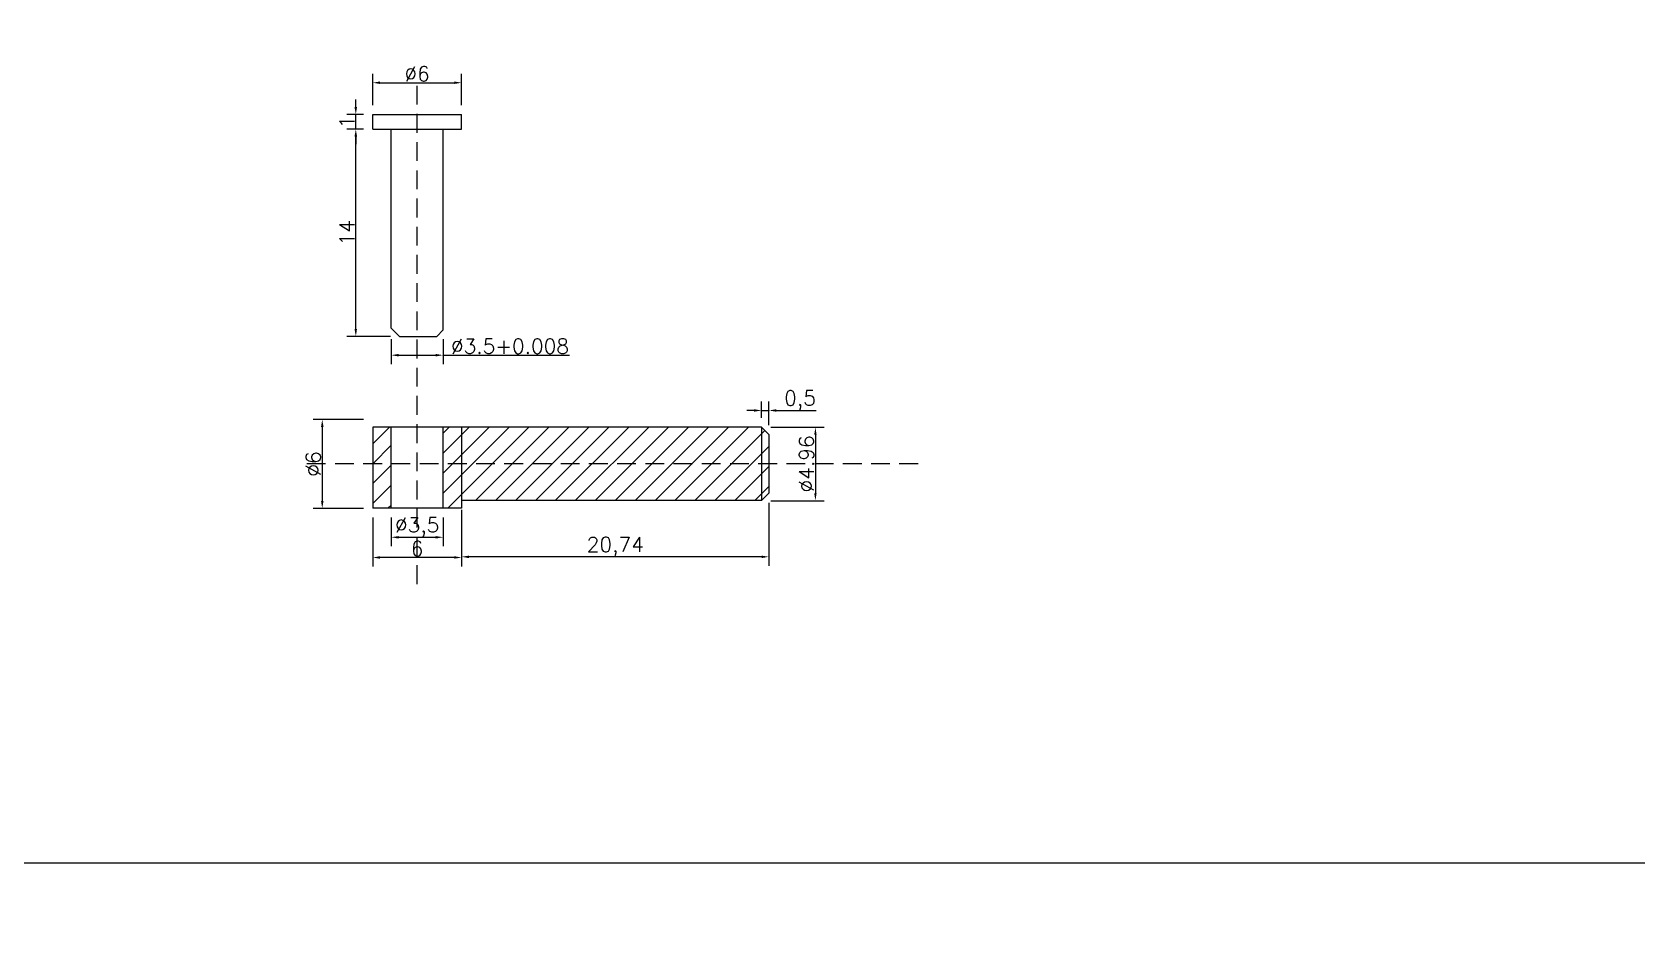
# Model space of a CAD drawing. Header units: millimetres. Extents: x 6817 to 10425, y -2870 to -164.
# Drawn here: x 10195.1 to 10303.4, y -925.2 to -864.2 of the extents above; entities that cross this region are included whole.
import ezdxf

# ---------------------------------------------------------------- set-up
doc = ezdxf.new("R2010")
doc.units = ezdxf.units.MM
doc.linetypes.add('HIDDEN', pattern=[9.525, 6.35, -3.175])
doc.layers.add('图层2', color=108, linetype='Continuous')
doc.styles.get("Standard").update_dxf_attribs({"font": 'txt', "bigfont": 'gbcbig.shx'})
doc.dimstyles.new('ISO-25', dxfattribs={"dimtxt": 1, "dimasz": 0.5, "dimexe": 0.6, "dimexo": 0.625, "dimgap": 0.1, "dimtad": 1, "dimtxsty": 'Standard', "dimcen": 2.5, "dimadec": 0, "dimazin": 0, "dimtfac": 1, "dimtmove": 0, "dimatfit": 3, "dimfxl": 1, "dimarcsym": 0})

# ---------------------------------------------------------------- blocks, each defined once
blk = doc.blocks.new('*D264')
at = {"layer": 'Defpoints', "color": 0, "linetype": 'ByBlock', "transparency": 16777216}
for p in [(10224.05, -895.88), (10244.8, -895.4), (10224.05, -899.67)]:
    blk.add_point(p, dxfattribs=at)
at = {"layer": '图层2', "color": 0, "linetype": 'ByBlock', "lineweight": -2, "transparency": 16777216}
for p, q in [((10244.8, -896.02), (10244.8, -900.27)), ((10224.05, -896.5), (10224.05, -900.27)), ((10244.3, -899.67), (10224.55, -899.67))]:
    blk.add_line(p, q, dxfattribs=at)
at = {"layer": '图层2', "color": 0, "linetype": 'ByBlock', "transparency": 16777216}
for points in [[(10224.55, -899.59), (10224.55, -899.76), (10224.05, -899.67)], [(10244.3, -899.59), (10244.3, -899.76), (10244.8, -899.67)]]:
    blk.add_solid(points, dxfattribs=at)
at = {"layer": '图层2', "color": 0, "linetype": 'ByBlock', "transparency": 16777216, "insert": (10234.43, -898.99), "char_height": 1, "attachment_point": 5}
blk.add_mtext('20,74', dxfattribs=at)
blk = doc.blocks.new('*D265')
at = {"layer": 'Defpoints', "color": 0, "linetype": 'ByBlock', "transparency": 16777216}
for p in [(10224.05, -895.88), (10218.05, -896.4), (10218.05, -899.72)]:
    blk.add_point(p, dxfattribs=at)
at = {"layer": '图层2', "color": 0, "linetype": 'ByBlock', "lineweight": -2, "transparency": 16777216}
for p, q in [((10218.05, -897.02), (10218.05, -900.32)), ((10224.05, -896.5), (10224.05, -900.32)), ((10223.55, -899.72), (10218.55, -899.72))]:
    blk.add_line(p, q, dxfattribs=at)
at = {"layer": '图层2', "color": 0, "linetype": 'ByBlock', "transparency": 16777216}
for points in [[(10218.55, -899.63), (10218.55, -899.8), (10218.05, -899.72)], [(10223.55, -899.63), (10223.55, -899.8), (10224.05, -899.72)]]:
    blk.add_solid(points, dxfattribs=at)
at = {"layer": '图层2', "color": 0, "linetype": 'ByBlock', "transparency": 16777216, "insert": (10221.05, -899.12), "char_height": 1, "attachment_point": 5}
blk.add_mtext('6', dxfattribs=at)
blk = doc.blocks.new('*D266')
at = {"layer": 'Defpoints', "color": 0, "linetype": 'ByBlock', "transparency": 16777216}
for p in [(10218.05, -890.4), (10214.64, -896.4), (10218.05, -896.4)]:
    blk.add_point(p, dxfattribs=at)
at = {"layer": '图层2', "color": 0, "linetype": 'ByBlock', "lineweight": -2, "transparency": 16777216}
for p, q in [((10217.43, -890.4), (10214.04, -890.4)), ((10214.64, -890.9), (10214.64, -895.9)), ((10217.43, -896.4), (10214.04, -896.4))]:
    blk.add_line(p, q, dxfattribs=at)
at = {"layer": '图层2', "color": 0, "linetype": 'ByBlock', "transparency": 16777216}
for points in [[(10214.56, -890.9), (10214.73, -890.9), (10214.64, -890.4)], [(10214.56, -895.9), (10214.73, -895.9), (10214.64, -896.4)]]:
    blk.add_solid(points, dxfattribs=at)
at = {"layer": '图层2', "color": 0, "linetype": 'ByBlock', "transparency": 16777216, "insert": (10214.04, -893.4), "char_height": 1, "attachment_point": 5, "rotation": 90}
blk.add_mtext('%%C6', dxfattribs=at)
blk = doc.blocks.new('*D300')
at = {"layer": 'Defpoints', "color": 0, "linetype": 'ByBlock', "transparency": 16777216}
for p in [(10216.91, -870.79), (10218.05, -870.79), (10219.87, -884.78)]:
    blk.add_point(p, dxfattribs=at)
at = {"layer": '图层2', "color": 0, "linetype": 'ByBlock', "lineweight": -2, "transparency": 16777216}
for p, q in [((10217.43, -870.79), (10216.31, -870.79)), ((10216.91, -884.28), (10216.91, -871.29)), ((10219.24, -884.78), (10216.31, -884.78))]:
    blk.add_line(p, q, dxfattribs=at)
at = {"layer": '图层2', "color": 0, "linetype": 'ByBlock', "transparency": 16777216}
for points in [[(10216.82, -871.29), (10216.99, -871.29), (10216.91, -870.79)], [(10216.82, -884.28), (10216.99, -884.28), (10216.91, -884.78)]]:
    blk.add_solid(points, dxfattribs=at)
at = {"layer": '图层2', "color": 0, "linetype": 'ByBlock', "transparency": 16777216, "insert": (10216.31, -877.78), "char_height": 1, "attachment_point": 5, "rotation": 90}
blk.add_mtext('14', dxfattribs=at)
blk = doc.blocks.new('*D301')
at = {"layer": 'Defpoints', "color": 0, "linetype": 'ByBlock', "transparency": 16777216}
for p in [(10216.91, -869.79), (10218.05, -869.79), (10218.05, -870.79)]:
    blk.add_point(p, dxfattribs=at)
at = {"layer": '图层2', "color": 0, "linetype": 'ByBlock', "lineweight": -2, "transparency": 16777216}
for p, q in [((10216.91, -869.29), (10216.91, -868.79)), ((10217.43, -869.79), (10216.31, -869.79)), ((10216.91, -870.79), (10216.91, -869.79)), ((10217.43, -870.79), (10216.31, -870.79)), ((10216.91, -871.29), (10216.91, -871.79))]:
    blk.add_line(p, q, dxfattribs=at)
at = {"layer": '图层2', "color": 0, "linetype": 'ByBlock', "transparency": 16777216}
for points in [[(10216.82, -869.29), (10216.99, -869.29), (10216.91, -869.79)], [(10216.82, -871.29), (10216.99, -871.29), (10216.91, -870.79)]]:
    blk.add_solid(points, dxfattribs=at)
at = {"layer": '图层2', "color": 0, "linetype": 'ByBlock', "transparency": 16777216, "insert": (10216.31, -870.29), "char_height": 1, "attachment_point": 5, "rotation": 90}
blk.add_mtext('1', dxfattribs=at)
blk = doc.blocks.new('*D267')
at = {"layer": 'Defpoints', "color": 0, "linetype": 'ByBlock', "transparency": 16777216}
for p in [(10219.3, -884.35), (10222.8, -884.35), (10222.8, -886.05)]:
    blk.add_point(p, dxfattribs=at)
at = {"layer": '图层2', "color": 0, "linetype": 'ByBlock', "lineweight": -2, "transparency": 16777216}
for p, q in [((10219.3, -884.97), (10219.3, -886.65)), ((10222.8, -884.97), (10222.8, -886.65)), ((10219.8, -886.05), (10222.3, -886.05)), ((10222.8, -886.05), (10231.34, -886.05))]:
    blk.add_line(p, q, dxfattribs=at)
at = {"layer": '图层2', "color": 0, "linetype": 'ByBlock', "transparency": 16777216}
for points in [[(10219.8, -885.97), (10219.8, -886.14), (10219.3, -886.05)], [(10222.3, -885.97), (10222.3, -886.14), (10222.8, -886.05)]]:
    blk.add_solid(points, dxfattribs=at)
at = {"layer": '图层2', "color": 0, "linetype": 'ByBlock', "transparency": 16777216, "insert": (10227.32, -885.45), "char_height": 1, "attachment_point": 5}
blk.add_mtext('%%C3.5+0.008', dxfattribs=at)
blk = doc.blocks.new('*D302')
at = {"layer": 'Defpoints', "color": 0, "linetype": 'ByBlock', "transparency": 16777216}
for p in [(10224.05, -867.65), (10218.05, -869.79), (10224.05, -869.79)]:
    blk.add_point(p, dxfattribs=at)
at = {"layer": '图层2', "color": 0, "linetype": 'ByBlock', "lineweight": -2, "transparency": 16777216}
for p, q in [((10218.05, -869.16), (10218.05, -867.05)), ((10218.55, -867.65), (10223.55, -867.65)), ((10224.05, -869.16), (10224.05, -867.05))]:
    blk.add_line(p, q, dxfattribs=at)
at = {"layer": '图层2', "color": 0, "linetype": 'ByBlock', "transparency": 16777216}
for points in [[(10218.55, -867.56), (10218.55, -867.73), (10218.05, -867.65)], [(10223.55, -867.56), (10223.55, -867.73), (10224.05, -867.65)]]:
    blk.add_solid(points, dxfattribs=at)
at = {"layer": '图层2', "color": 0, "linetype": 'ByBlock', "transparency": 16777216, "insert": (10221.05, -867.05), "char_height": 1, "attachment_point": 5}
blk.add_mtext('%%C6', dxfattribs=at)
blk = doc.blocks.new('*D330')
at = {"layer": 'Defpoints', "color": 0, "linetype": 'ByBlock', "transparency": 16777216}
for p in [(10244.8, -889.79), (10244.3, -890.92), (10244.8, -891.42)]:
    blk.add_point(p, dxfattribs=at)
at = {"layer": '图层2', "color": 0, "linetype": 'ByBlock', "lineweight": -2, "transparency": 16777216}
for p, q in [((10244.3, -890.29), (10244.3, -889.19)), ((10244.8, -890.79), (10244.8, -889.19)), ((10243.8, -889.79), (10243.3, -889.79)), ((10244.3, -889.79), (10244.8, -889.79)), ((10245.3, -889.79), (10248, -889.79))]:
    blk.add_line(p, q, dxfattribs=at)
at = {"layer": '图层2', "color": 0, "linetype": 'ByBlock', "transparency": 16777216}
for points in [[(10243.8, -889.7), (10243.8, -889.87), (10244.3, -889.79)], [(10245.3, -889.7), (10245.3, -889.87), (10244.8, -889.79)]]:
    blk.add_solid(points, dxfattribs=at)
at = {"layer": '图层2', "color": 0, "linetype": 'ByBlock', "transparency": 16777216, "insert": (10246.9, -889.1), "char_height": 1, "attachment_point": 5}
blk.add_mtext('0,5', dxfattribs=at)
blk = doc.blocks.new('*D331')
at = {"layer": 'Defpoints', "color": 0, "linetype": 'ByBlock', "transparency": 16777216}
for p in [(10244.3, -890.92), (10244.3, -895.88), (10247.94, -895.88)]:
    blk.add_point(p, dxfattribs=at)
at = {"layer": '图层2', "color": 0, "linetype": 'ByBlock', "lineweight": -2, "transparency": 16777216}
for p, q in [((10244.92, -890.92), (10248.54, -890.92)), ((10247.94, -891.42), (10247.94, -895.38)), ((10244.92, -895.88), (10248.54, -895.88))]:
    blk.add_line(p, q, dxfattribs=at)
at = {"layer": '图层2', "color": 0, "linetype": 'ByBlock', "transparency": 16777216}
for points in [[(10247.86, -891.42), (10248.02, -891.42), (10247.94, -890.92)], [(10247.86, -895.38), (10248.02, -895.38), (10247.94, -895.88)]]:
    blk.add_solid(points, dxfattribs=at)
at = {"layer": '图层2', "color": 0, "linetype": 'ByBlock', "transparency": 16777216, "insert": (10247.34, -893.4), "char_height": 1, "attachment_point": 5, "rotation": 90}
blk.add_mtext('%%C4.96', dxfattribs=at)
blk = doc.blocks.new('*D514')
at = {"layer": 'Defpoints', "color": 0, "linetype": 'ByBlock', "transparency": 16777216}
for p in [(10219.3, -896.4), (10222.8, -896.4), (10222.8, -898.35)]:
    blk.add_point(p, dxfattribs=at)
at = {"layer": '图层2', "color": 0, "linetype": 'ByBlock', "lineweight": -2, "transparency": 16777216}
for p, q in [((10219.3, -897.02), (10219.3, -898.95)), ((10222.8, -897.02), (10222.8, -898.95)), ((10219.8, -898.35), (10222.3, -898.35))]:
    blk.add_line(p, q, dxfattribs=at)
at = {"layer": '图层2', "color": 0, "linetype": 'ByBlock', "transparency": 16777216}
for points in [[(10219.8, -898.27), (10219.8, -898.44), (10219.3, -898.35)], [(10222.3, -898.27), (10222.3, -898.44), (10222.8, -898.35)]]:
    blk.add_solid(points, dxfattribs=at)
at = {"layer": '图层2', "color": 0, "linetype": 'ByBlock', "transparency": 16777216, "insert": (10221.05, -897.67), "char_height": 1, "attachment_point": 5}
blk.add_mtext('%%C3,5', dxfattribs=at)
blk = doc.blocks.new('*D2126')
at = {"layer": 'Defpoints', "color": 0, "linetype": 'ByBlock'}
for p in [(10223.66, -339.2), (10223.66, -344.88), (10247.6, -344.88)]:
    blk.add_point(p, dxfattribs=at)
at = {"layer": 'Defpoints', "color": 0, "linetype": 'ByBlock', "transparency": 16777216}
for p in [(8490.81, -2490.52), (8490.81, -2500.59), (8495.81, -2500.59)]:
    blk.add_point(p, dxfattribs=at)
at = {"layer": '图层2', "color": 0, "linetype": 'ByBlock', "lineweight": -2}
for p, q in [((10224.28, -339.2), (10248.2, -339.2)), ((10247.6, -339.7), (10247.6, -344.38)), ((10224.28, -344.88), (10248.2, -344.88))]:
    blk.add_line(p, q, dxfattribs=at)
at = {"layer": '图层2', "color": 0, "linetype": 'ByBlock', "lineweight": -2, "transparency": 16777216}
for p, q in [((8490.81, -2499.97), (8490.81, -2489.92)), ((8495.81, -2499.97), (8495.81, -2489.92)), ((8495.31, -2490.52), (8491.31, -2490.52))]:
    blk.add_line(p, q, dxfattribs=at)
at = {"layer": '图层2', "color": 0, "linetype": 'ByBlock'}
for points in [[(10247.52, -339.7), (10247.69, -339.7), (10247.6, -339.2)], [(10247.52, -344.38), (10247.69, -344.38), (10247.6, -344.88)]]:
    blk.add_solid(points, dxfattribs=at)
at = {"layer": '图层2', "color": 0, "linetype": 'ByBlock', "transparency": 16777216}
for points in [[(8491.31, -2490.44), (8491.31, -2490.6), (8490.81, -2490.52)], [(8495.31, -2490.44), (8495.31, -2490.6), (8495.81, -2490.52)]]:
    blk.add_solid(points, dxfattribs=at)
at = {"layer": '图层2', "color": 0, "linetype": 'ByBlock', "insert": (10246.92, -342.04), "char_height": 1, "attachment_point": 5, "rotation": 90}
blk.add_mtext('5,67', dxfattribs=at)
at = {"layer": '图层2', "color": 0, "linetype": 'ByBlock', "transparency": 16777216, "insert": (8493.31, -2489.17), "char_height": 2.5, "attachment_point": 5}
blk.add_mtext('5', dxfattribs=at)
blk = doc.blocks.new('*D2135')
at = {"layer": 'Defpoints', "color": 0, "linetype": 'ByBlock'}
for p in [(10217.81, -308.87), (10215.31, -322.35), (10217.81, -322.35), (8520.7, -2501.9), (8521.92, -2501.88), (8521.32, -2502.94), (8534.07, -2513.08), (8534.07, -2513.08)]:
    blk.add_point(p, dxfattribs=at)
at = {"layer": '图层2', "color": 0, "linetype": 'ByBlock', "lineweight": -2}
for p, q in [((10215.31, -321.73), (10215.31, -308.27)), ((10217.81, -321.73), (10217.81, -308.27)), ((10215.81, -308.87), (10217.31, -308.87)), ((8521.6, -2500.9), (8522.67, -2499.8)), ((8520.84, -2502.55), (8519.96, -2501.85)), ((8521.46, -2501.45), (8520.82, -2500.86))]:
    blk.add_line(p, q, dxfattribs=at)
for start, end in [(138.9369, 139.8318), (135.6492, 137.293)]:
    blk.add_arc((8534.07, -2513.08), 17.43, start, end, dxfattribs=at)
at = {"layer": '图层2', "color": 0, "linetype": 'ByBlock'}
for points in [[(10215.81, -308.79), (10215.81, -308.96), (10215.31, -308.87)], [(10217.31, -308.79), (10217.31, -308.96), (10217.81, -308.87)], [(8520.81, -2501.89), (8520.68, -2501.79), (8520.43, -2502.23)], [(8520.86, -2501.58), (8520.99, -2501.69), (8521.26, -2501.26)]]:
    blk.add_solid(points, dxfattribs=at)
at = {"layer": '图层2', "color": 0, "linetype": 'ByBlock', "insert": (10216.56, -308.19), "char_height": 1, "attachment_point": 5}
blk.add_mtext('2,5', dxfattribs=at)
at = {"layer": '图层2', "color": 0, "linetype": 'ByBlock', "insert": (8521.71, -2499.93), "char_height": 1, "attachment_point": 5, "rotation": 45.6492}
blk.add_mtext('4°', dxfattribs=at)
blk = doc.blocks.new('*D2136')
at = {"layer": 'Defpoints', "color": 0, "linetype": 'ByBlock'}
for p in [(10215.31, -305.16), (10187.99, -322.35), (10215.31, -322.35), (8518.44, -2501.94), (8521.32, -2502.94), (8518.95, -2504.56), (8534.07, -2513.08), (8534.07, -2513.08)]:
    blk.add_point(p, dxfattribs=at)
at = {"layer": '图层2', "color": 0, "linetype": 'ByBlock', "lineweight": -2}
for p, q in [((10187.99, -321.73), (10187.99, -304.56)), ((10188.49, -305.16), (10214.81, -305.16)), ((10215.31, -321.73), (10215.31, -304.56)), ((8520.84, -2502.55), (8518.59, -2500.76)), ((8518.41, -2504.25), (8516.83, -2503.36))]:
    blk.add_line(p, q, dxfattribs=at)
blk.add_arc((8534.07, -2513.08), 19.19, 142.9688, 149.0795, dxfattribs=at)
at = {"layer": '图层2', "color": 0, "linetype": 'ByBlock'}
for points in [[(10188.49, -305.08), (10188.49, -305.24), (10187.99, -305.16)], [(10214.81, -305.08), (10214.81, -305.24), (10215.31, -305.16)], [(8518.68, -2501.48), (8518.81, -2501.58), (8519.06, -2501.13)], [(8517.68, -2503.27), (8517.53, -2503.18), (8517.35, -2503.66)]]:
    blk.add_solid(points, dxfattribs=at)
at = {"layer": '图层2', "color": 0, "linetype": 'ByBlock', "insert": (10201.65, -304.48), "char_height": 1, "attachment_point": 5}
blk.add_mtext('27,32', dxfattribs=at)
at = {"layer": '图层2', "color": 0, "linetype": 'ByBlock', "insert": (8517.66, -2502.03), "char_height": 1, "attachment_point": 5, "rotation": 56.0242}
blk.add_mtext('9°', dxfattribs=at)

msp = doc.modelspace()

# ---------------------------------------------------------------- hatches: boundary and pattern name
at = {"layer": '图层2', "linetype": 'ByBlock'}
h = msp.add_hatch(dxfattribs=at)
h.set_pattern_fill('ANSI31', color=4, scale=0.3)
h.set_pattern_definition([(45, (8850.4628, 86.9144), (-0.6735192, 0.6735192), [])])
h.paths.add_polyline_path([(10219.305, -890.917), (10218.055, -890.917), (10218.055, -893.397), (10219.305, -893.397)])
h.paths.add_polyline_path([(10224.055, -890.917), (10222.804, -890.917), (10222.804, -893.397), (10224.055, -893.397)])
h.paths.add_polyline_path([(10219.305, -893.397), (10218.055, -893.397), (10218.055, -896.397), (10219.305, -896.397)])
h.paths.add_polyline_path([(10224.055, -893.397), (10222.804, -893.397), (10222.804, -896.397), (10224.055, -896.397)])
h.paths.add_polyline_path([(10244.299, -893.397), (10224.055, -893.397), (10224.055, -895.877), (10244.299, -895.877)])
h.paths.add_polyline_path([(10244.299, -890.917), (10224.055, -890.917), (10224.055, -893.397), (10244.299, -893.397)])
h.paths.add_polyline_path([(10244.799, -891.417), (10244.299, -890.917), (10244.299, -893.397), (10244.799, -893.397)])
h.paths.add_polyline_path([(10244.799, -893.397), (10244.299, -893.397), (10244.299, -895.877), (10244.799, -895.377)])

# ---------------------------------------------------------------- linework, layer by layer
at = {"layer": '图层2', "color": 3, "linetype": 'HIDDEN', "ltscale": 0.2}
for p, q in [((10221.055, -901.509), (10221.055, -867.308)), ((10254.876, -893.397), (10213.412, -893.397))]:
    msp.add_line(p, q, dxfattribs=at)
at = {"layer": '图层2', "color": 1, "linetype": 'ByBlock'}
for p, q in [((10218.055, -870.785), (10218.055, -869.785)), ((10218.055, -869.785), (10224.055, -869.785)), ((10224.055, -870.785), (10224.055, -869.785)), ((10218.055, -870.785), (10224.055, -870.785)), ((10219.305, -884.22), (10219.305, -870.785)), ((10222.805, -884.349), (10222.805, -870.785)), ((10219.869, -884.784), (10219.305, -884.22)), ((10219.869, -884.784), (10222.369, -884.784)), ((10222.805, -884.349), (10222.369, -884.784)), ((10219.305, -896.397), (10219.305, -890.917)), ((10222.804, -896.397), (10222.804, -890.917))]:
    msp.add_line(p, q, dxfattribs=at)
at = {"layer": '图层2', "color": 6, "linetype": 'ByBlock'}
for p, q in [((10244.299, -890.917), (10218.055, -890.917)), ((10218.055, -890.917), (10218.055, -896.397)), ((10224.055, -890.917), (10224.055, -896.397)), ((10244.299, -890.917), (10244.799, -891.417)), ((10244.299, -890.917), (10244.299, -895.877)), ((10244.799, -891.417), (10244.799, -895.377)), ((10244.299, -895.877), (10224.055, -895.877)), ((10244.299, -895.877), (10244.799, -895.377)), ((10224.055, -896.397), (10218.055, -896.397))]:
    msp.add_line(p, q, dxfattribs=at)
at = {"layer": '图层2', "color": 2, "linetype": 'ByBlock'}
msp.add_line((10425.184, -920.377), (10129.479, -920.377), dxfattribs=at)

# ---------------------------------------------------------------- dimensions: what is measured, and where the dimension line sits
for base, p1, p2, picture, middle in [((10215.309, -305.16), (10187.985, -322.353), (10215.309, -322.353), '*D2136', (10201.647, -304.476)), ((10217.809, -308.872), (10215.309, -322.353), (10217.809, -322.353), '*D2135', (10216.559, -308.188)), ((10244.799, -889.787), (10244.299, -890.917), (10244.799, -891.417), '*D330', (10246.899, -889.103)), ((10218.055, -899.716), (10224.055, -895.877), (10218.055, -896.397), '*D265', (10221.055, -899.116)), ((10224.055, -899.674), (10244.799, -895.397), (10224.055, -895.877), '*D264', (10234.427, -898.991))]:
    dim = msp.add_linear_dim(base=base, p1=p1, p2=p2, dimstyle='ISO-25', dxfattribs=at)
    dim.commit()
    dim.dimension.update_dxf_attribs({"geometry": picture, "text_midpoint": middle})
for base, p1, p2, picture, middle in [((10247.6033, -344.8767), (10223.6566, -339.202), (10223.6566, -344.8767), '*D2126', (10246.9199, -342.0394)), ((10216.906, -869.785), (10218.055, -870.785), (10218.055, -869.785), '*D301', (10216.306, -870.285)), ((10216.906, -870.785), (10219.869, -884.784), (10218.055, -870.785), '*D300', (10216.306, -877.785))]:
    dim = msp.add_linear_dim(base=base, p1=p1, p2=p2, angle=90, dimstyle='ISO-25', dxfattribs=at)
    dim.commit()
    dim.dimension.update_dxf_attribs({"geometry": picture, "text_midpoint": middle})
for base, p1, p2, angle, text, picture, middle in [((10224.055, -867.646), (10218.055, -869.785), (10224.055, -869.785), 180, '%%C6', '*D302', (10221.055, -867.046)), ((10222.805, -886.053), (10219.305, -884.349), (10222.805, -884.349), 180, '%%C3.5+0.008', '*D267', (10227.321, -885.453)), ((10214.644, -896.397), (10218.055, -890.397), (10218.055, -896.397), 90, '%%C6', '*D266', (10214.044, -893.397)), ((10247.939, -895.877), (10244.299, -890.917), (10244.299, -895.877), 90, '%%C4.96', '*D331', (10247.339, -893.397))]:
    dim = msp.add_linear_dim(base=base, p1=p1, p2=p2, angle=angle, text=text, dimstyle='ISO-25', dxfattribs=at)
    dim.commit()
    dim.dimension.update_dxf_attribs({"geometry": picture, "text_midpoint": middle})
dim = msp.add_linear_dim(base=(10222.804, -898.355), p1=(10219.305, -896.397), p2=(10222.804, -896.397), text='%%C<>', dimstyle='ISO-25', dxfattribs=at)
dim.commit()
dim.dimension.update_dxf_attribs({"geometry": '*D514', "text_midpoint": (10221.054, -897.671)})

doc.saveas('drawing.dxf')
